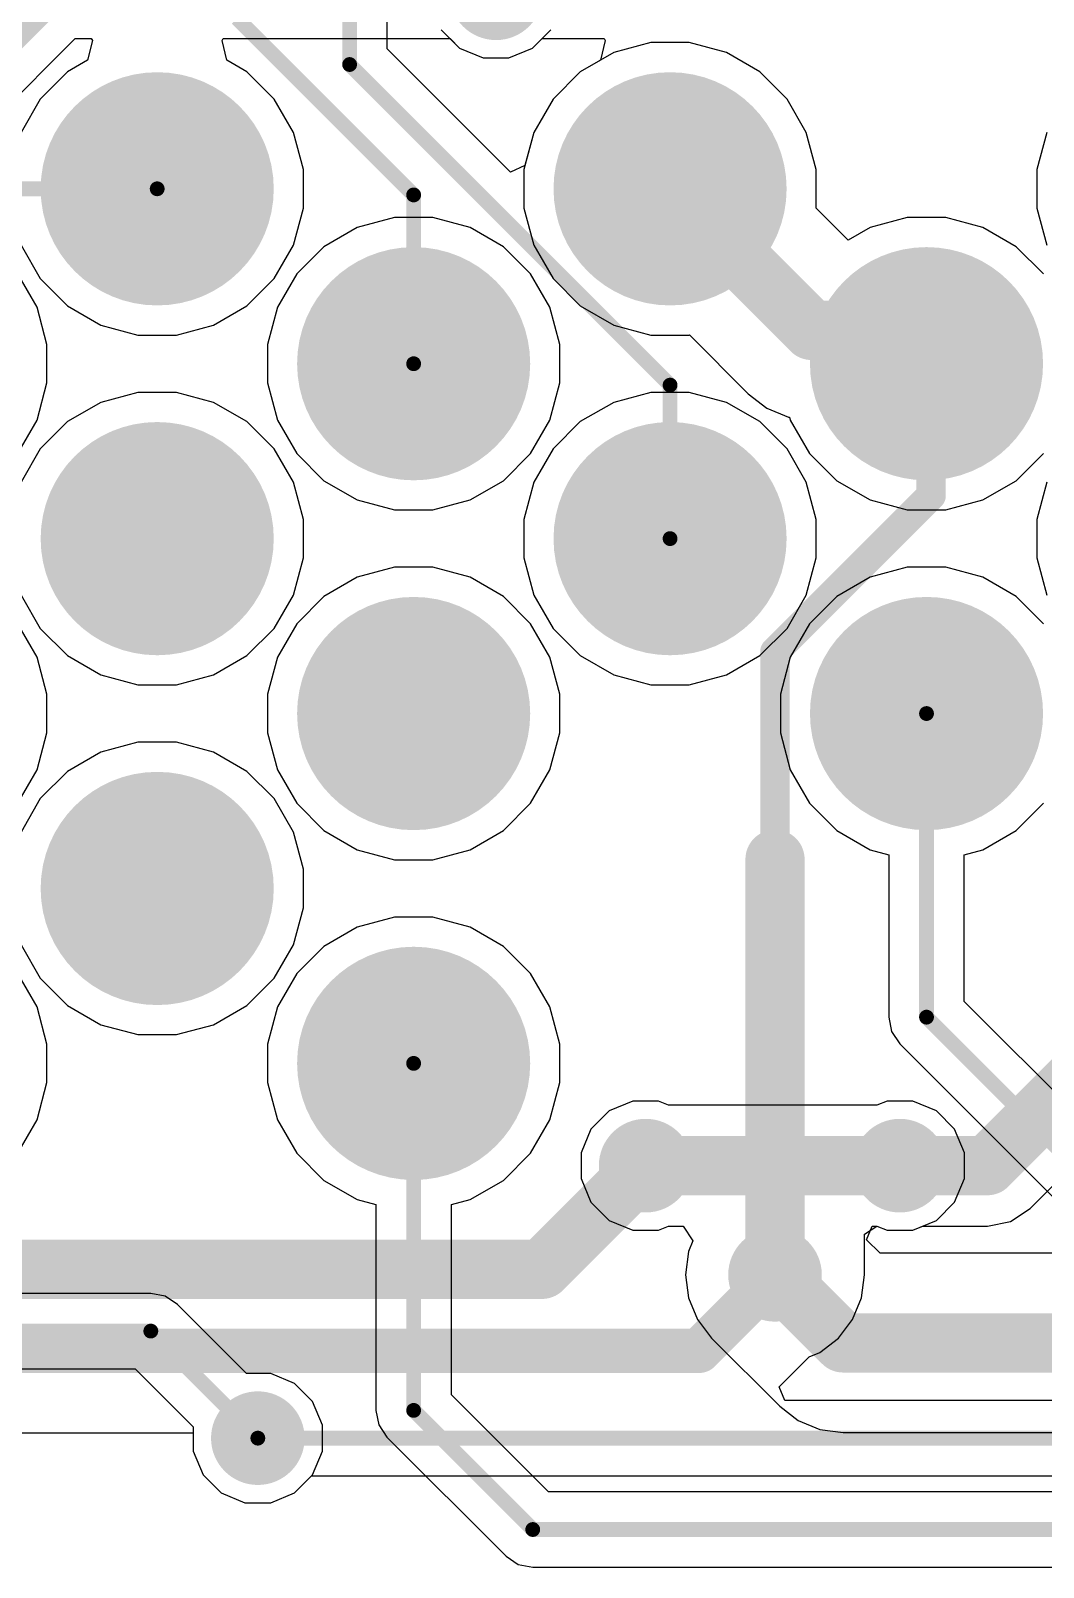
# Model space of a CAD drawing. Header units: millimetres. Extents: x -0.36 to 5.33, y -0.63 to 3.45.
# Drawn here: x 3.043 to 3.385, y 0.413 to 0.932 of the extents above; entities that cross this region are included whole.
import ezdxf

# ---------------------------------------------------------------- set-up
doc = ezdxf.new("R2010")
doc.units = ezdxf.units.MM
doc.header["$MEASUREMENT"] = 0
for name, color, linetype in [('BottomLayer', 5, 'Continuous'), ('BottomSolder', 6, 'Continuous'), ('MultiLayer', 9, 'Continuous'), ('PadHoleLayer', 156, 'Continuous'), ('TopLayer', 1, 'Continuous'), ('TopSolder', 216, 'Continuous'), ('ViaHoleLayer', 16, 'Continuous')]:
    doc.layers.add(name, color=color, linetype=linetype)

# ---------------------------------------------------------------- blocks, each defined once
blk = doc.blocks.new('1_1376430_8_1')
at = {"layer": 'BottomLayer'}
h = blk.add_hatch(color=5, dxfattribs=at)
edge = h.paths.add_edge_path()
edge.add_arc((0.42716, 0.18602), 0.03937, 0, 360)
h = blk.add_hatch(color=5, dxfattribs=at)
edge = h.paths.add_edge_path()
edge.add_arc((0.60039, 0.18602), 0.03937, 0, 360)
h = blk.add_hatch(color=5, dxfattribs=at)
edge = h.paths.add_edge_path()
edge.add_arc((0.51378, 0.12697), 0.03937, 0, 360)
h = blk.add_hatch(color=5, dxfattribs=at)
edge = h.paths.add_edge_path()
edge.add_arc((0.68701, 0.12697), 0.03937, 0, 360)
h = blk.add_hatch(color=5, dxfattribs=at)
edge = h.paths.add_edge_path()
edge.add_arc((0.42716, 0.06791), 0.03937, 0, 360)
h = blk.add_hatch(color=5, dxfattribs=at)
edge = h.paths.add_edge_path()
edge.add_arc((0.60039, 0.06791), 0.03937, 0, 360)
h = blk.add_hatch(color=5, dxfattribs=at)
edge = h.paths.add_edge_path()
edge.add_arc((0.51378, 0.00886), 0.03937, 0, 360)
h = blk.add_hatch(color=5, dxfattribs=at)
edge = h.paths.add_edge_path()
edge.add_arc((0.68701, 0.00886), 0.03937, 0, 360)
h = blk.add_hatch(color=5, dxfattribs=at)
edge = h.paths.add_edge_path()
edge.add_arc((0.42716, -0.0502), 0.03937, 0, 360)
h = blk.add_hatch(color=5, dxfattribs=at)
edge = h.paths.add_edge_path()
edge.add_arc((0.51378, -0.10925), 0.03937, 0, 360)
at = {"layer": 'BottomSolder'}
h = blk.add_hatch(color=6, dxfattribs=at)
edge = h.paths.add_edge_path()
edge.add_arc((0.42716, 0.18602), 0.03937, 0, 360)
h = blk.add_hatch(color=6, dxfattribs=at)
edge = h.paths.add_edge_path()
edge.add_arc((0.60039, 0.18602), 0.03937, 0, 360)
h = blk.add_hatch(color=6, dxfattribs=at)
edge = h.paths.add_edge_path()
edge.add_arc((0.51378, 0.12697), 0.03937, 0, 360)
h = blk.add_hatch(color=6, dxfattribs=at)
edge = h.paths.add_edge_path()
edge.add_arc((0.68701, 0.12697), 0.03937, 0, 360)
h = blk.add_hatch(color=6, dxfattribs=at)
edge = h.paths.add_edge_path()
edge.add_arc((0.42716, 0.06791), 0.03937, 0, 360)
h = blk.add_hatch(color=6, dxfattribs=at)
edge = h.paths.add_edge_path()
edge.add_arc((0.60039, 0.06791), 0.03937, 0, 360)
h = blk.add_hatch(color=6, dxfattribs=at)
edge = h.paths.add_edge_path()
edge.add_arc((0.51378, 0.00886), 0.03937, 0, 360)
h = blk.add_hatch(color=6, dxfattribs=at)
edge = h.paths.add_edge_path()
edge.add_arc((0.68701, 0.00886), 0.03937, 0, 360)
h = blk.add_hatch(color=6, dxfattribs=at)
edge = h.paths.add_edge_path()
edge.add_arc((0.42716, -0.0502), 0.03937, 0, 360)
h = blk.add_hatch(color=6, dxfattribs=at)
edge = h.paths.add_edge_path()
edge.add_arc((0.51378, -0.10925), 0.03937, 0, 360)
at = {"layer": 'MultiLayer'}
h = blk.add_hatch(color=9, dxfattribs=at)
edge = h.paths.add_edge_path()
edge.add_arc((0.42716, 0.18602), 0.03937, 0, 360)
h = blk.add_hatch(color=9, dxfattribs=at)
edge = h.paths.add_edge_path()
edge.add_arc((0.60039, 0.18602), 0.03937, 0, 360)
h = blk.add_hatch(color=9, dxfattribs=at)
edge = h.paths.add_edge_path()
edge.add_arc((0.51378, 0.12697), 0.03937, 0, 360)
h = blk.add_hatch(color=9, dxfattribs=at)
edge = h.paths.add_edge_path()
edge.add_arc((0.68701, 0.12697), 0.03937, 0, 360)
h = blk.add_hatch(color=9, dxfattribs=at)
edge = h.paths.add_edge_path()
edge.add_arc((0.42716, 0.06791), 0.03937, 0, 360)
h = blk.add_hatch(color=9, dxfattribs=at)
edge = h.paths.add_edge_path()
edge.add_arc((0.60039, 0.06791), 0.03937, 0, 360)
h = blk.add_hatch(color=9, dxfattribs=at)
edge = h.paths.add_edge_path()
edge.add_arc((0.51378, 0.00886), 0.03937, 0, 360)
h = blk.add_hatch(color=9, dxfattribs=at)
edge = h.paths.add_edge_path()
edge.add_arc((0.68701, 0.00886), 0.03937, 0, 360)
h = blk.add_hatch(color=9, dxfattribs=at)
edge = h.paths.add_edge_path()
edge.add_arc((0.42716, -0.0502), 0.03937, 0, 360)
h = blk.add_hatch(color=9, dxfattribs=at)
edge = h.paths.add_edge_path()
edge.add_arc((0.51378, -0.10925), 0.03937, 0, 360)
at = {"layer": 'PadHoleLayer'}
h = blk.add_hatch(color=156, dxfattribs=at)
edge = h.paths.add_edge_path()
edge.add_arc((0.42716, 0.18602), 0.02382, 0, 360)
h = blk.add_hatch(color=156, dxfattribs=at)
edge = h.paths.add_edge_path()
edge.add_arc((0.60039, 0.18602), 0.02382, 0, 360)
h = blk.add_hatch(color=156, dxfattribs=at)
edge = h.paths.add_edge_path()
edge.add_arc((0.51378, 0.12697), 0.02382, 0, 360)
h = blk.add_hatch(color=156, dxfattribs=at)
edge = h.paths.add_edge_path()
edge.add_arc((0.68701, 0.12697), 0.02382, 0, 360)
h = blk.add_hatch(color=156, dxfattribs=at)
edge = h.paths.add_edge_path()
edge.add_arc((0.42716, 0.06791), 0.02382, 0, 360)
h = blk.add_hatch(color=156, dxfattribs=at)
edge = h.paths.add_edge_path()
edge.add_arc((0.60039, 0.06791), 0.02382, 0, 360)
h = blk.add_hatch(color=156, dxfattribs=at)
edge = h.paths.add_edge_path()
edge.add_arc((0.51378, 0.00886), 0.02382, 0, 360)
h = blk.add_hatch(color=156, dxfattribs=at)
edge = h.paths.add_edge_path()
edge.add_arc((0.68701, 0.00886), 0.02382, 0, 360)
h = blk.add_hatch(color=156, dxfattribs=at)
edge = h.paths.add_edge_path()
edge.add_arc((0.42716, -0.0502), 0.02382, 0, 360)
h = blk.add_hatch(color=156, dxfattribs=at)
edge = h.paths.add_edge_path()
edge.add_arc((0.51378, -0.10925), 0.02382, 0, 360)
at = {"layer": 'TopLayer'}
h = blk.add_hatch(color=1, dxfattribs=at)
edge = h.paths.add_edge_path()
edge.add_arc((0.42716, 0.18602), 0.03937, 0, 360)
h = blk.add_hatch(color=1, dxfattribs=at)
edge = h.paths.add_edge_path()
edge.add_arc((0.60039, 0.18602), 0.03937, 0, 360)
h = blk.add_hatch(color=1, dxfattribs=at)
edge = h.paths.add_edge_path()
edge.add_arc((0.51378, 0.12697), 0.03937, 0, 360)
h = blk.add_hatch(color=1, dxfattribs=at)
edge = h.paths.add_edge_path()
edge.add_arc((0.68701, 0.12697), 0.03937, 0, 360)
h = blk.add_hatch(color=1, dxfattribs=at)
edge = h.paths.add_edge_path()
edge.add_arc((0.42716, 0.06791), 0.03937, 0, 360)
h = blk.add_hatch(color=1, dxfattribs=at)
edge = h.paths.add_edge_path()
edge.add_arc((0.60039, 0.06791), 0.03937, 0, 360)
h = blk.add_hatch(color=1, dxfattribs=at)
edge = h.paths.add_edge_path()
edge.add_arc((0.51378, 0.00886), 0.03937, 0, 360)
h = blk.add_hatch(color=1, dxfattribs=at)
edge = h.paths.add_edge_path()
edge.add_arc((0.68701, 0.00886), 0.03937, 0, 360)
h = blk.add_hatch(color=1, dxfattribs=at)
edge = h.paths.add_edge_path()
edge.add_arc((0.42716, -0.0502), 0.03937, 0, 360)
h = blk.add_hatch(color=1, dxfattribs=at)
edge = h.paths.add_edge_path()
edge.add_arc((0.51378, -0.10925), 0.03937, 0, 360)
at = {"layer": 'TopSolder'}
h = blk.add_hatch(color=216, dxfattribs=at)
edge = h.paths.add_edge_path()
edge.add_arc((0.42716, 0.18602), 0.03937, 0, 360)
h = blk.add_hatch(color=216, dxfattribs=at)
edge = h.paths.add_edge_path()
edge.add_arc((0.60039, 0.18602), 0.03937, 0, 360)
h = blk.add_hatch(color=216, dxfattribs=at)
edge = h.paths.add_edge_path()
edge.add_arc((0.51378, 0.12697), 0.03937, 0, 360)
h = blk.add_hatch(color=216, dxfattribs=at)
edge = h.paths.add_edge_path()
edge.add_arc((0.68701, 0.12697), 0.03937, 0, 360)
h = blk.add_hatch(color=216, dxfattribs=at)
edge = h.paths.add_edge_path()
edge.add_arc((0.42716, 0.06791), 0.03937, 0, 360)
h = blk.add_hatch(color=216, dxfattribs=at)
edge = h.paths.add_edge_path()
edge.add_arc((0.60039, 0.06791), 0.03937, 0, 360)
h = blk.add_hatch(color=216, dxfattribs=at)
edge = h.paths.add_edge_path()
edge.add_arc((0.51378, 0.00886), 0.03937, 0, 360)
h = blk.add_hatch(color=216, dxfattribs=at)
edge = h.paths.add_edge_path()
edge.add_arc((0.68701, 0.00886), 0.03937, 0, 360)
h = blk.add_hatch(color=216, dxfattribs=at)
edge = h.paths.add_edge_path()
edge.add_arc((0.42716, -0.0502), 0.03937, 0, 360)
h = blk.add_hatch(color=216, dxfattribs=at)
edge = h.paths.add_edge_path()
edge.add_arc((0.51378, -0.10925), 0.03937, 0, 360)

msp = doc.modelspace()

# ---------------------------------------------------------------- hatches: boundary and pattern name
at = {"layer": 'BottomLayer'}
h = msp.add_hatch(color=5, dxfattribs=at)
edge = h.paths.add_edge_path()
edge.add_arc((3.251, 0.549), 0.01181, 0, 360)
h = msp.add_hatch(color=5, dxfattribs=at)
edge = h.paths.add_edge_path()
edge.add_arc((3.33686, 0.549), 0.01181, 0, 360)
h = msp.add_hatch(color=5, dxfattribs=at)
edge = h.paths.add_edge_path()
edge.add_arc((3.29469, 0.51215), 0.01181, 0, 360)
h = msp.add_hatch(color=5, dxfattribs=at)
edge = h.paths.add_edge_path()
edge.add_arc((3.12, 0.457), 0.01181, 0, 360)
at = {"layer": 'BottomSolder'}
h = msp.add_hatch(color=6, dxfattribs=at)
edge = h.paths.add_edge_path()
edge.add_arc((3.20047, 0.94484), 0.01581, 0, 360)
h = msp.add_hatch(color=6, dxfattribs=at)
edge = h.paths.add_edge_path()
edge.add_arc((3.251, 0.549), 0.01581, 0, 360)
h = msp.add_hatch(color=6, dxfattribs=at)
edge = h.paths.add_edge_path()
edge.add_arc((3.33686, 0.549), 0.01581, 0, 360)
h = msp.add_hatch(color=6, dxfattribs=at)
edge = h.paths.add_edge_path()
edge.add_arc((3.29469, 0.51215), 0.01581, 0, 360)
h = msp.add_hatch(color=6, dxfattribs=at)
edge = h.paths.add_edge_path()
edge.add_arc((3.12, 0.457), 0.01581, 0, 360)
at = {"layer": 'TopLayer'}
h = msp.add_hatch(color=1, dxfattribs=at)
edge = h.paths.add_edge_path()
edge.add_arc((3.251, 0.549), 0.01181, 0, 360)
h = msp.add_hatch(color=1, dxfattribs=at)
edge = h.paths.add_edge_path()
edge.add_arc((3.33686, 0.549), 0.01181, 0, 360)
h = msp.add_hatch(color=1, dxfattribs=at)
edge = h.paths.add_edge_path()
edge.add_arc((3.29469, 0.51215), 0.01181, 0, 360)
h = msp.add_hatch(color=1, dxfattribs=at)
edge = h.paths.add_edge_path()
edge.add_arc((3.12, 0.457), 0.01181, 0, 360)
at = {"layer": 'TopSolder'}
h = msp.add_hatch(color=216, dxfattribs=at)
edge = h.paths.add_edge_path()
edge.add_arc((3.20047, 0.94484), 0.01581, 0, 360)
h = msp.add_hatch(color=216, dxfattribs=at)
edge = h.paths.add_edge_path()
edge.add_arc((3.251, 0.549), 0.01581, 0, 360)
h = msp.add_hatch(color=216, dxfattribs=at)
edge = h.paths.add_edge_path()
edge.add_arc((3.33686, 0.549), 0.01581, 0, 360)
h = msp.add_hatch(color=216, dxfattribs=at)
edge = h.paths.add_edge_path()
edge.add_arc((3.29469, 0.51215), 0.01581, 0, 360)
h = msp.add_hatch(color=216, dxfattribs=at)
edge = h.paths.add_edge_path()
edge.add_arc((3.12, 0.457), 0.01581, 0, 360)
at = {"layer": 'ViaHoleLayer'}
h = msp.add_hatch(color=16, dxfattribs=at)
edge = h.paths.add_edge_path()
edge.add_arc((3.251, 0.549), 0.00591, 0, 360)
h = msp.add_hatch(color=16, dxfattribs=at)
edge = h.paths.add_edge_path()
edge.add_arc((3.33686, 0.549), 0.00591, 0, 360)
h = msp.add_hatch(color=16, dxfattribs=at)
edge = h.paths.add_edge_path()
edge.add_arc((3.29469, 0.51215), 0.00591, 0, 360)
h = msp.add_hatch(color=16, dxfattribs=at)
edge = h.paths.add_edge_path()
edge.add_arc((3.12, 0.457), 0.00591, 0, 360)

# ---------------------------------------------------------------- linework, layer by layer
at = {"layer": 'BottomLayer'}
for p, q in [((3.00252, 0.87375), (3.05832, 0.92955)), ((3.05832, 0.92955), (3.0637, 0.92955)), ((3.06411, 0.92889), (3.06246, 0.92222)), ((3.0637, 0.92955), (3.06411, 0.92889)), ((3.10792, 0.92889), (3.10833, 0.92955)), ((3.10957, 0.92222), (3.10792, 0.92889)), ((3.10833, 0.92955), (3.18492, 0.92955)), ((3.18492, 0.92955), (3.18811, 0.92635)), ((3.21282, 0.92635), (3.21896, 0.93248)), ((3.18811, 0.92635), (3.19613, 0.92303)), ((3.20481, 0.92303), (3.21282, 0.92635)), ((3.24019, 0.92482), (3.22893, 0.91832)), ((3.25274, 0.92819), (3.24019, 0.92482)), ((3.26574, 0.92819), (3.25274, 0.92819)), ((3.2783, 0.92482), (3.26574, 0.92819)), ((3.28956, 0.91832), (3.2783, 0.92482)), ((3.0557, 0.91832), (3.04651, 0.90913)), ((3.06246, 0.92222), (3.0557, 0.91832)), ((3.11633, 0.91832), (3.10957, 0.92222)), ((3.12552, 0.90913), (3.11633, 0.91832)), ((3.19613, 0.92303), (3.20481, 0.92303)), ((3.22893, 0.91832), (3.21974, 0.90913)), ((3.29875, 0.90913), (3.28956, 0.91832)), ((3.04651, 0.90913), (3.04001, 0.89787)), ((3.13202, 0.89787), (3.12552, 0.90913)), ((3.21974, 0.90913), (3.21324, 0.89787)), ((3.30525, 0.89787), (3.29875, 0.90913)), ((3.13539, 0.88532), (3.13202, 0.89787)), ((3.21324, 0.89787), (3.20987, 0.88532)), ((3.30861, 0.88532), (3.30525, 0.89787)), ((3.38647, 0.89787), (3.3831, 0.88532)), ((3.13539, 0.87232), (3.13539, 0.88532)), ((3.20987, 0.88532), (3.20987, 0.87232)), ((3.30861, 0.87232), (3.30861, 0.88532)), ((3.3831, 0.88532), (3.3831, 0.87232)), ((3.13202, 0.85976), (3.13539, 0.87232)), ((3.20987, 0.87232), (3.21324, 0.85976)), ((3.3086, 0.87226), (3.30861, 0.87232)), ((3.31937, 0.86148), (3.3086, 0.87226)), ((3.3831, 0.87232), (3.38647, 0.85976)), ((3.16613, 0.86913), (3.15357, 0.86577)), ((3.17913, 0.86913), (3.16613, 0.86913)), ((3.19169, 0.86577), (3.17913, 0.86913)), ((3.33936, 0.86913), (3.3268, 0.86577)), ((3.35236, 0.86913), (3.33936, 0.86913)), ((3.36491, 0.86577), (3.35236, 0.86913)), ((3.15357, 0.86577), (3.14232, 0.85927)), ((3.20294, 0.85927), (3.19169, 0.86577)), ((3.3268, 0.86577), (3.31937, 0.86148)), ((3.37617, 0.85927), (3.36491, 0.86577)), ((3.04001, 0.85976), (3.04651, 0.8485)), ((3.12552, 0.8485), (3.13202, 0.85976)), ((3.14232, 0.85927), (3.13312, 0.85008)), ((3.21213, 0.85008), (3.20294, 0.85927)), ((3.21324, 0.85976), (3.21974, 0.8485)), ((3.38536, 0.85008), (3.37617, 0.85927)), ((3.04541, 0.83882), (3.03891, 0.85008)), ((3.04651, 0.8485), (3.0557, 0.83931)), ((3.11633, 0.83931), (3.12552, 0.8485)), ((3.13312, 0.85008), (3.12662, 0.83882)), ((3.21863, 0.83882), (3.21213, 0.85008)), ((3.21974, 0.8485), (3.22893, 0.83931)), ((3.04877, 0.82626), (3.04541, 0.83882)), ((3.0557, 0.83931), (3.06696, 0.83281)), ((3.10507, 0.83281), (3.11633, 0.83931)), ((3.12662, 0.83882), (3.12326, 0.82626)), ((3.222, 0.82626), (3.21863, 0.83882)), ((3.22893, 0.83931), (3.24019, 0.83281)), ((3.06696, 0.83281), (3.07952, 0.82945)), ((3.09251, 0.82945), (3.10507, 0.83281)), ((3.24019, 0.83281), (3.25274, 0.82945)), ((3.04877, 0.81326), (3.04877, 0.82626)), ((3.07952, 0.82945), (3.09251, 0.82945)), ((3.12326, 0.82626), (3.12326, 0.81326)), ((3.222, 0.81326), (3.222, 0.82626)), ((3.25274, 0.82945), (3.26574, 0.82945)), ((3.26574, 0.82945), (3.2658, 0.82946)), ((3.2658, 0.82946), (3.28566, 0.80961)), ((3.04541, 0.80071), (3.04877, 0.81326)), ((3.07952, 0.81008), (3.06696, 0.80671)), ((3.09251, 0.81008), (3.07952, 0.81008)), ((3.10507, 0.80671), (3.09251, 0.81008)), ((3.12326, 0.81326), (3.12662, 0.80071)), ((3.21863, 0.80071), (3.222, 0.81326)), ((3.25274, 0.81008), (3.24019, 0.80671)), ((3.26574, 0.81008), (3.25274, 0.81008)), ((3.2783, 0.80671), (3.26574, 0.81008)), ((3.28566, 0.80961), (3.29193, 0.8048)), ((3.06696, 0.80671), (3.0557, 0.80021)), ((3.11633, 0.80021), (3.10507, 0.80671)), ((3.24019, 0.80671), (3.22893, 0.80021)), ((3.28956, 0.80021), (3.2783, 0.80671)), ((3.29193, 0.8048), (3.29923, 0.80177)), ((3.03891, 0.78945), (3.04541, 0.80071)), ((3.0557, 0.80021), (3.04651, 0.79102)), ((3.12552, 0.79102), (3.11633, 0.80021)), ((3.12662, 0.80071), (3.13312, 0.78945)), ((3.21213, 0.78945), (3.21863, 0.80071)), ((3.22893, 0.80021), (3.21974, 0.79102)), ((3.29875, 0.79102), (3.28956, 0.80021)), ((3.29923, 0.80177), (3.29958, 0.80173)), ((3.29958, 0.80173), (3.29985, 0.80071)), ((3.29985, 0.80071), (3.30635, 0.78945)), ((3.04651, 0.79102), (3.04001, 0.77976)), ((3.13202, 0.77976), (3.12552, 0.79102)), ((3.13312, 0.78945), (3.14232, 0.78026)), ((3.20294, 0.78026), (3.21213, 0.78945)), ((3.21974, 0.79102), (3.21324, 0.77976)), ((3.30525, 0.77976), (3.29875, 0.79102)), ((3.30635, 0.78945), (3.31554, 0.78026)), ((3.37617, 0.78026), (3.38536, 0.78945)), ((3.13539, 0.76721), (3.13202, 0.77976)), ((3.14232, 0.78026), (3.15357, 0.77376)), ((3.19169, 0.77376), (3.20294, 0.78026)), ((3.21324, 0.77976), (3.20987, 0.76721)), ((3.30861, 0.76721), (3.30525, 0.77976)), ((3.31554, 0.78026), (3.3268, 0.77376)), ((3.36491, 0.77376), (3.37617, 0.78026)), ((3.38647, 0.77976), (3.3831, 0.76721)), ((3.15357, 0.77376), (3.16613, 0.77039)), ((3.17913, 0.77039), (3.19169, 0.77376)), ((3.3268, 0.77376), (3.33936, 0.77039)), ((3.35236, 0.77039), (3.36491, 0.77376)), ((3.16613, 0.77039), (3.17913, 0.77039)), ((3.33936, 0.77039), (3.35236, 0.77039)), ((3.13539, 0.75421), (3.13539, 0.76721)), ((3.20987, 0.76721), (3.20987, 0.75421)), ((3.30861, 0.75421), (3.30861, 0.76721)), ((3.3831, 0.76721), (3.3831, 0.75421)), ((3.13202, 0.74165), (3.13539, 0.75421)), ((3.20987, 0.75421), (3.21324, 0.74165)), ((3.30525, 0.74165), (3.30861, 0.75421)), ((3.3831, 0.75421), (3.38647, 0.74165)), ((3.15357, 0.74766), (3.14232, 0.74116)), ((3.16613, 0.75102), (3.15357, 0.74766)), ((3.17913, 0.75102), (3.16613, 0.75102)), ((3.19169, 0.74766), (3.17913, 0.75102)), ((3.20294, 0.74116), (3.19169, 0.74766)), ((3.3268, 0.74766), (3.31554, 0.74116)), ((3.33936, 0.75102), (3.3268, 0.74766)), ((3.35236, 0.75102), (3.33936, 0.75102)), ((3.36491, 0.74766), (3.35236, 0.75102)), ((3.37617, 0.74116), (3.36491, 0.74766)), ((3.04001, 0.74165), (3.04651, 0.73039)), ((3.12552, 0.73039), (3.13202, 0.74165)), ((3.14232, 0.74116), (3.13312, 0.73197)), ((3.21213, 0.73197), (3.20294, 0.74116)), ((3.21324, 0.74165), (3.21974, 0.73039)), ((3.29875, 0.73039), (3.30525, 0.74165)), ((3.31554, 0.74116), (3.30635, 0.73197)), ((3.38536, 0.73197), (3.37617, 0.74116)), ((3.04541, 0.72071), (3.03891, 0.73197)), ((3.13312, 0.73197), (3.12662, 0.72071)), ((3.21863, 0.72071), (3.21213, 0.73197)), ((3.30635, 0.73197), (3.29985, 0.72071)), ((3.04651, 0.73039), (3.0557, 0.7212)), ((3.11633, 0.7212), (3.12552, 0.73039)), ((3.21974, 0.73039), (3.22893, 0.7212)), ((3.28956, 0.7212), (3.29875, 0.73039)), ((3.0557, 0.7212), (3.06696, 0.7147)), ((3.10507, 0.7147), (3.11633, 0.7212)), ((3.22893, 0.7212), (3.24019, 0.7147)), ((3.2783, 0.7147), (3.28956, 0.7212)), ((3.04877, 0.70815), (3.04541, 0.72071)), ((3.12662, 0.72071), (3.12326, 0.70815)), ((3.222, 0.70815), (3.21863, 0.72071)), ((3.29985, 0.72071), (3.29649, 0.70815)), ((3.06696, 0.7147), (3.07952, 0.71134)), ((3.07952, 0.71134), (3.09251, 0.71134)), ((3.09251, 0.71134), (3.10507, 0.7147)), ((3.24019, 0.7147), (3.25274, 0.71134)), ((3.25274, 0.71134), (3.26574, 0.71134)), ((3.26574, 0.71134), (3.2783, 0.7147)), ((3.04877, 0.69515), (3.04877, 0.70815)), ((3.12326, 0.70815), (3.12326, 0.69515)), ((3.222, 0.69515), (3.222, 0.70815)), ((3.29649, 0.70815), (3.29649, 0.69515)), ((3.04541, 0.6826), (3.04877, 0.69515)), ((3.07952, 0.69197), (3.06696, 0.6886)), ((3.09251, 0.69197), (3.07952, 0.69197)), ((3.10507, 0.6886), (3.09251, 0.69197)), ((3.12326, 0.69515), (3.12662, 0.6826)), ((3.21863, 0.6826), (3.222, 0.69515)), ((3.29649, 0.69515), (3.29985, 0.6826)), ((3.06696, 0.6886), (3.0557, 0.6821)), ((3.11633, 0.6821), (3.10507, 0.6886)), ((3.03891, 0.67134), (3.04541, 0.6826)), ((3.0557, 0.6821), (3.04651, 0.67291)), ((3.12552, 0.67291), (3.11633, 0.6821)), ((3.12662, 0.6826), (3.13312, 0.67134)), ((3.21213, 0.67134), (3.21863, 0.6826)), ((3.29985, 0.6826), (3.30635, 0.67134)), ((3.04651, 0.67291), (3.04001, 0.66165)), ((3.13202, 0.66165), (3.12552, 0.67291)), ((3.13312, 0.67134), (3.14232, 0.66215)), ((3.20294, 0.66215), (3.21213, 0.67134)), ((3.30635, 0.67134), (3.31554, 0.66215)), ((3.37617, 0.66215), (3.38536, 0.67134)), ((3.13539, 0.6491), (3.13202, 0.66165)), ((3.14232, 0.66215), (3.15357, 0.65565)), ((3.19169, 0.65565), (3.20294, 0.66215)), ((3.31554, 0.66215), (3.3268, 0.65565)), ((3.36491, 0.65565), (3.37617, 0.66215)), ((3.15357, 0.65565), (3.16613, 0.65228)), ((3.17913, 0.65228), (3.19169, 0.65565)), ((3.3268, 0.65565), (3.33311, 0.65396)), ((3.33311, 0.65396), (3.33311, 0.59914)), ((3.3586, 0.65396), (3.36491, 0.65565)), ((3.3586, 0.60442), (3.3586, 0.65396)), ((3.13539, 0.6361), (3.13539, 0.6491)), ((3.16613, 0.65228), (3.17913, 0.65228)), ((3.13202, 0.62354), (3.13539, 0.6361)), ((3.15357, 0.62955), (3.14232, 0.62305)), ((3.16613, 0.63291), (3.15357, 0.62955)), ((3.17913, 0.63291), (3.16613, 0.63291)), ((3.19169, 0.62955), (3.17913, 0.63291)), ((3.20294, 0.62305), (3.19169, 0.62955)), ((3.04001, 0.62354), (3.04651, 0.61228)), ((3.12552, 0.61228), (3.13202, 0.62354)), ((3.14232, 0.62305), (3.13312, 0.61386)), ((3.21213, 0.61386), (3.20294, 0.62305)), ((3.04541, 0.6026), (3.03891, 0.61386)), ((3.04651, 0.61228), (3.0557, 0.60309)), ((3.11633, 0.60309), (3.12552, 0.61228)), ((3.13312, 0.61386), (3.12662, 0.6026)), ((3.21863, 0.6026), (3.21213, 0.61386)), ((3.04877, 0.59004), (3.04541, 0.6026)), ((3.0557, 0.60309), (3.06696, 0.59659)), ((3.10507, 0.59659), (3.11633, 0.60309)), ((3.12662, 0.6026), (3.12326, 0.59004)), ((3.222, 0.59004), (3.21863, 0.6026)), ((3.43713, 0.52589), (3.3586, 0.60442)), ((3.33311, 0.59914), (3.33408, 0.59427)), ((3.06696, 0.59659), (3.07952, 0.59323)), ((3.07952, 0.59323), (3.09251, 0.59323)), ((3.09251, 0.59323), (3.10507, 0.59659)), ((3.33408, 0.59427), (3.33684, 0.59013)), ((3.04877, 0.57704), (3.04877, 0.59004)), ((3.12326, 0.59004), (3.12326, 0.57704)), ((3.222, 0.57704), (3.222, 0.59004)), ((3.33684, 0.59013), (3.40295, 0.52403)), ((3.04541, 0.56449), (3.04877, 0.57704)), ((3.12326, 0.57704), (3.12662, 0.56449)), ((3.21863, 0.56449), (3.222, 0.57704)), ((3.24666, 0.57081), (3.23865, 0.56749)), ((3.25534, 0.57081), (3.24666, 0.57081)), ((3.25876, 0.56939), (3.25534, 0.57081)), ((3.33252, 0.57081), (3.32909, 0.56939)), ((3.3412, 0.57081), (3.33252, 0.57081)), ((3.34921, 0.56749), (3.3412, 0.57081)), ((3.23865, 0.56749), (3.23251, 0.56135)), ((3.32909, 0.56939), (3.25876, 0.56939)), ((3.35535, 0.56135), (3.34921, 0.56749)), ((3.03891, 0.55323), (3.04541, 0.56449)), ((3.12662, 0.56449), (3.13312, 0.55323)), ((3.21213, 0.55323), (3.21863, 0.56449)), ((3.23251, 0.56135), (3.22919, 0.55334)), ((3.35867, 0.55334), (3.35535, 0.56135)), ((3.13312, 0.55323), (3.14232, 0.54404)), ((3.20294, 0.54404), (3.21213, 0.55323)), ((3.22919, 0.55334), (3.22919, 0.54466)), ((3.35867, 0.54466), (3.35867, 0.55334)), ((3.14232, 0.54404), (3.15357, 0.53754)), ((3.19169, 0.53754), (3.20294, 0.54404)), ((3.22919, 0.54466), (3.23251, 0.53665)), ((3.35535, 0.53665), (3.35867, 0.54466)), ((3.15357, 0.53754), (3.15988, 0.53585)), ((3.15988, 0.53585), (3.15988, 0.46637)), ((3.18537, 0.53585), (3.19169, 0.53754)), ((3.18537, 0.47165), (3.18537, 0.53585)), ((3.23251, 0.53665), (3.23865, 0.53051)), ((3.34921, 0.53051), (3.35535, 0.53665)), ((3.23865, 0.53051), (3.24666, 0.52719)), ((3.3412, 0.52719), (3.34921, 0.53051)), ((3.24666, 0.52719), (3.25534, 0.52719)), ((3.25534, 0.52719), (3.25876, 0.52861)), ((3.25876, 0.52861), (3.26362, 0.52861)), ((3.26362, 0.52861), (3.26696, 0.52361)), ((3.32564, 0.52399), (3.32755, 0.52861)), ((3.33022, 0.51941), (3.32564, 0.52399)), ((3.32755, 0.52861), (3.32909, 0.52861)), ((3.32909, 0.52861), (3.33252, 0.52719)), ((3.33252, 0.52719), (3.3412, 0.52719)), ((3.26546, 0.51998), (3.26443, 0.51215)), ((3.26696, 0.52361), (3.26546, 0.51998)), ((3.40103, 0.51941), (3.33022, 0.51941)), ((3.26443, 0.51215), (3.26546, 0.50432)), ((3.08385, 0.50589), (2.70635, 0.50589)), ((3.08873, 0.50492), (3.08385, 0.50589)), ((3.09286, 0.50216), (3.08873, 0.50492)), ((3.26546, 0.50432), (3.26848, 0.49702)), ((3.11621, 0.47881), (3.09286, 0.50216)), ((3.26848, 0.49702), (3.27329, 0.49075)), ((3.27329, 0.49075), (3.29629, 0.46775)), ((2.74219, 0.4804), (3.07857, 0.4804)), ((3.07857, 0.4804), (3.09819, 0.46079)), ((3.12434, 0.47881), (3.11621, 0.47881)), ((3.13235, 0.47549), (3.12434, 0.47881)), ((3.13849, 0.46935), (3.13235, 0.47549)), ((3.14181, 0.46134), (3.13849, 0.46935)), ((3.21813, 0.43889), (3.18537, 0.47165)), ((3.29629, 0.46775), (3.30256, 0.46294)), ((3.15988, 0.46637), (3.16085, 0.46149)), ((3.30256, 0.46294), (3.30985, 0.45992)), ((3.09819, 0.46079), (3.09819, 0.45266)), ((3.14181, 0.45266), (3.14181, 0.46134)), ((3.16085, 0.46149), (3.16362, 0.45736)), ((3.16362, 0.45736), (3.20384, 0.41714)), ((3.30985, 0.45992), (3.31769, 0.45889)), ((3.31769, 0.45889), (4.02791, 0.45889)), ((3.09819, 0.45266), (3.10151, 0.44465)), ((3.13849, 0.44465), (3.14181, 0.45266)), ((3.10151, 0.44465), (3.10765, 0.43851)), ((3.13235, 0.43851), (3.13849, 0.44465)), ((3.10765, 0.43851), (3.11566, 0.43519)), ((3.12434, 0.43519), (3.13235, 0.43851)), ((4.07287, 0.43889), (3.21813, 0.43889)), ((3.11566, 0.43519), (3.12434, 0.43519)), ((3.20384, 0.41714), (3.20797, 0.41437)), ((3.20797, 0.41437), (3.21285, 0.4134)), ((3.21285, 0.4134), (4.07815, 0.4134))]:
    msp.add_line(p, q, dxfattribs=at)
for points, const_width in [([(2.98596, 0.87882), (3.05198, 0.94484)], 0.01), ([(3.25924, 0.87882), (3.30706, 0.831)], 0.02), ([(3.30706, 0.831), (3.33462, 0.831)], 0.02), ([(3.33462, 0.831), (3.34586, 0.81976)], 0.02), ([(3.34586, 0.59914), (3.34586, 0.70165)], 0.005), ([(3.34586, 0.59914), (3.43185, 0.51315)], 0.005), ([(3.17263, 0.46637), (3.17263, 0.58354)], 0.005), ([(3.251, 0.549), (3.33686, 0.549)], 0.02), ([(3.29469, 0.51215), (3.31769, 0.48915)], 0.02), ([(3.31769, 0.48915), (4.02791, 0.48915)], 0.02), ([(1.78216, 0.49315), (3.08385, 0.49315)], 0.005), ([(3.08385, 0.49315), (3.12, 0.457)], 0.005), ([(3.17263, 0.46637), (3.21285, 0.42615)], 0.005), ([(3.21285, 0.42615), (4.07815, 0.42615)], 0.005)]:
    msp.add_lwpolyline(points, dxfattribs=dict(at, const_width=const_width))
for points, const_width in [([(3.25424, 0.87882, 1), (3.26424, 0.87882, 1)], 0.01), ([(3.30206, 0.831, 1), (3.31206, 0.831, 1)], 0.01), ([(3.30206, 0.831, 1), (3.31206, 0.831, 1)], 0.01), ([(3.32962, 0.831, 1), (3.33962, 0.831, 1)], 0.01), ([(3.32962, 0.831, 1), (3.33962, 0.831, 1)], 0.01), ([(3.34086, 0.81976, 1), (3.35086, 0.81976, 1)], 0.01), ([(3.34461, 0.70165, 1), (3.34711, 0.70165, 1)], 0.0025), ([(3.34461, 0.59914, 1), (3.34711, 0.59914, 1)], 0.0025), ([(3.34461, 0.59914, 1), (3.34711, 0.59914, 1)], 0.0025), ([(3.17138, 0.58354, 1), (3.17388, 0.58354, 1)], 0.0025), ([(3.246, 0.549, 1), (3.256, 0.549, 1)], 0.01), ([(3.33186, 0.549, 1), (3.34186, 0.549, 1)], 0.01), ([(3.28969, 0.51215, 1), (3.29969, 0.51215, 1)], 0.01), ([(3.31269, 0.48915, 1), (3.32269, 0.48915, 1)], 0.01), ([(3.31269, 0.48915, 1), (3.32269, 0.48915, 1)], 0.01), ([(3.0826, 0.49315, 1), (3.0851, 0.49315, 1)], 0.0025), ([(3.0826, 0.49315, 1), (3.0851, 0.49315, 1)], 0.0025), ([(3.17138, 0.46637, 1), (3.17388, 0.46637, 1)], 0.0025), ([(3.17138, 0.46637, 1), (3.17388, 0.46637, 1)], 0.0025), ([(3.11875, 0.457, 1), (3.12125, 0.457, 1)], 0.0025), ([(3.2116, 0.42615, 1), (3.2141, 0.42615, 1)], 0.0025), ([(3.2116, 0.42615, 1), (3.2141, 0.42615, 1)], 0.0025)]:
    msp.add_lwpolyline(points, format="xyb", close=True, dxfattribs=dict(at, const_width=const_width))
at = {"layer": 'TopLayer'}
for p, q in [((3.16374, 0.92606), (3.16374, 1.18528)), ((3.18198, 0.93248), (3.18811, 0.92635)), ((3.21282, 0.92635), (3.21602, 0.92955)), ((3.21602, 0.92955), (3.23693, 0.92955)), ((3.23734, 0.92889), (3.23569, 0.92222)), ((3.23693, 0.92955), (3.23734, 0.92889)), ((3.20532, 0.88448), (3.16374, 0.92606)), ((3.18811, 0.92635), (3.19613, 0.92303)), ((3.20481, 0.92303), (3.21282, 0.92635)), ((3.19613, 0.92303), (3.20481, 0.92303)), ((3.22893, 0.91832), (3.21974, 0.90913)), ((3.23569, 0.92222), (3.22893, 0.91832)), ((3.21974, 0.90913), (3.21324, 0.89787)), ((3.21324, 0.89787), (3.21023, 0.88664)), ((3.21023, 0.88664), (3.20532, 0.88448)), ((3.38085, 0.53458), (3.50152, 0.65525)), ((3.37424, 0.53016), (3.38085, 0.53458)), ((3.36643, 0.52861), (3.37424, 0.53016)), ((3.32495, 0.52583), (3.3291, 0.5286)), ((3.32495, 0.51215), (3.32495, 0.52583)), ((3.3291, 0.5286), (3.33252, 0.52719)), ((3.33252, 0.52719), (3.3412, 0.52719)), ((3.3412, 0.52719), (3.34462, 0.52861)), ((3.34462, 0.52861), (3.36643, 0.52861)), ((3.32391, 0.50432), (3.32495, 0.51215)), ((3.32089, 0.49702), (3.32391, 0.50432)), ((3.31608, 0.49075), (3.32089, 0.49702)), ((3.30982, 0.48594), (3.31608, 0.49075)), ((3.29613, 0.47436), (3.30622, 0.48445)), ((3.30622, 0.48445), (3.30982, 0.48594)), ((3.29804, 0.46974), (3.29613, 0.47436)), ((3.57642, 0.46974), (3.29804, 0.46974)), ((2.77974, 0.45876), (3.09819, 0.45876)), ((3.09819, 0.45876), (3.09819, 0.45266)), ((3.09819, 0.45266), (3.10151, 0.44465)), ((3.10151, 0.44465), (3.10765, 0.43851)), ((3.13235, 0.43851), (3.1381, 0.44426)), ((3.1381, 0.44426), (3.5817, 0.44426)), ((3.10765, 0.43851), (3.11566, 0.43519)), ((3.12434, 0.43519), (3.13235, 0.43851)), ((3.11566, 0.43519), (3.12434, 0.43519))]:
    msp.add_line(p, q, dxfattribs=at)
for points, const_width in [([(3.151, 0.92078), (3.151, 1.20338)], 0.005), ([(3.113, 0.93637), (3.17263, 0.87674)], 0.005), ([(3.151, 0.92078), (3.25924, 0.81253)], 0.005), ([(3.25924, 0.87882), (3.26579, 0.87227)], 0.02), ([(3.02274, 0.87882), (3.08602, 0.87882)], 0.005), ([(3.17263, 0.81976), (3.17263, 0.87674)], 0.005), ([(3.33462, 0.831), (3.34586, 0.81976)], 0.02), ([(3.34586, 0.81976), (3.34738, 0.81824)], 0.01), ([(3.34738, 0.77523), (3.34738, 0.81824)], 0.01), ([(3.25924, 0.76071), (3.25924, 0.81253)], 0.005), ([(3.29469, 0.72254), (3.34738, 0.77523)], 0.01), ([(3.29469, 0.65244), (3.29469, 0.72254)], 0.01), ([(3.36643, 0.549), (3.51909, 0.70165)], 0.02), ([(3.29469, 0.51215), (3.29469, 0.65244)], 0.02), ([(3.216, 0.514), (3.251, 0.549)], 0.02), ([(3.33686, 0.549), (3.36643, 0.549)], 0.02), ([(2.751, 0.514), (3.216, 0.514)], 0.02), ([(3.26904, 0.4865), (3.29469, 0.51215)], 0.015), ([(2.50196, 0.4865), (3.26904, 0.4865)], 0.015), ([(3.12, 0.457), (3.5817, 0.457)], 0.005)]:
    msp.add_lwpolyline(points, dxfattribs=dict(at, const_width=const_width))
for points, const_width in [([(3.14975, 0.92078, 1), (3.15225, 0.92078, 1)], 0.0025), ([(3.14975, 0.92078, 1), (3.15225, 0.92078, 1)], 0.0025), ([(3.25424, 0.87882, 1), (3.26424, 0.87882, 1)], 0.01), ([(3.26079, 0.87227, 1), (3.27079, 0.87227, 1)], 0.01), ([(3.08476, 0.87882, 1), (3.08726, 0.87882, 1)], 0.0025), ([(3.17138, 0.87674, 1), (3.17388, 0.87674, 1)], 0.0025), ([(3.17138, 0.87674, 1), (3.17388, 0.87674, 1)], 0.0025), ([(3.32962, 0.831, 1), (3.33962, 0.831, 1)], 0.01), ([(3.34086, 0.81976, 1), (3.35086, 0.81976, 1)], 0.01), ([(3.17138, 0.81976, 1), (3.17388, 0.81976, 1)], 0.0025), ([(3.34336, 0.81976, 1), (3.34836, 0.81976, 1)], 0.005), ([(3.34488, 0.81824, 1), (3.34988, 0.81824, 1)], 0.005), ([(3.34488, 0.81824, 1), (3.34988, 0.81824, 1)], 0.005), ([(3.25799, 0.81253, 1), (3.26049, 0.81253, 1)], 0.0025), ([(3.25799, 0.81253, 1), (3.26049, 0.81253, 1)], 0.0025), ([(3.34488, 0.77523, 1), (3.34988, 0.77523, 1)], 0.005), ([(3.34488, 0.77523, 1), (3.34988, 0.77523, 1)], 0.005), ([(3.25799, 0.76071, 1), (3.26049, 0.76071, 1)], 0.0025), ([(3.29219, 0.72254, 1), (3.29719, 0.72254, 1)], 0.005), ([(3.29219, 0.72254, 1), (3.29719, 0.72254, 1)], 0.005), ([(3.28969, 0.65244, 1), (3.29969, 0.65244, 1)], 0.01), ([(3.29219, 0.65244, 1), (3.29719, 0.65244, 1)], 0.005), ([(3.246, 0.549, 1), (3.256, 0.549, 1)], 0.01), ([(3.33186, 0.549, 1), (3.34186, 0.549, 1)], 0.01), ([(3.36143, 0.549, 1), (3.37143, 0.549, 1)], 0.01), ([(3.36143, 0.549, 1), (3.37143, 0.549, 1)], 0.01), ([(3.211, 0.514, 1), (3.221, 0.514, 1)], 0.01), ([(3.211, 0.514, 1), (3.221, 0.514, 1)], 0.01), ([(3.28969, 0.51215, 1), (3.29969, 0.51215, 1)], 0.01), ([(3.29094, 0.51215, 1), (3.29844, 0.51215, 1)], 0.0075), ([(3.26529, 0.4865, 1), (3.27279, 0.4865, 1)], 0.0075), ([(3.26529, 0.4865, 1), (3.27279, 0.4865, 1)], 0.0075), ([(3.11875, 0.457, 1), (3.12125, 0.457, 1)], 0.0025)]:
    msp.add_lwpolyline(points, format="xyb", close=True, dxfattribs=dict(at, const_width=const_width))

# ---------------------------------------------------------------- block references
msp.add_blockref('1_1376430_8_1', (2.65885, 0.69279))

doc.saveas('drawing.dxf')
